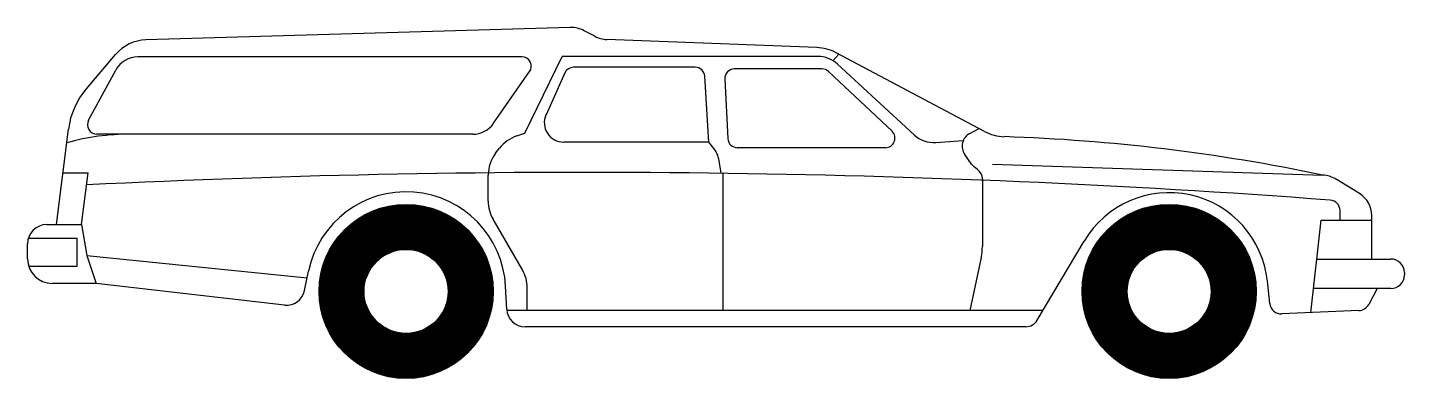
# Model space of a CAD drawing. Extents: x -192 to 0, y 0 to 49.
import ezdxf

# ---------------------------------------------------------------- set-up
doc = ezdxf.new("R2010")
doc.units = 0
doc.layers.add('LAYER01', color=7, linetype='CONTINUOUS')

msp = doc.modelspace()

# ---------------------------------------------------------------- linework, layer by layer
at = {"layer": 'LAYER01', "color": 7, "linetype": 'CONTINUOUS'}
for p, q in [((-116.39, 48.98), (-175.58, 47.25)), ((-112.97, 47.76), (-114.44, 48.52)), ((-81.99, 46.19), (-111.28, 47.31)), ((-183.9, 40.43), (-179.83, 45.21)), ((-123.13, 44.88), (-176.7, 44.88)), ((-122.72, 34.22), (-117.51, 44.95)), ((-81.86, 44.95), (-117.51, 44.95)), ((-78.92, 45.26), (-79.75, 44.35)), ((-58.57, 34.47), (-79.3, 45.46)), ((-183.59, 36.03), (-179.8, 43.03)), ((-127.08, 35.61), (-122.05, 42.82)), ((-117.15, 42.64), (-119.77, 36.8)), ((-98.96, 43.43), (-115.93, 43.43)), ((-81.27, 43.19), (-93.5, 43.19)), ((-71.49, 34.52), (-80.36, 42.83)), ((-79.12, 43.88), (-68.4, 33.99)), ((-97.07, 32.97), (-97.63, 42.18)), ((-94.84, 41.79), (-94.41, 33.48)), ((-188.05, 21.48), (-186.39, 34.77)), ((-60.64, 34.18), (-59.33, 34.87)), ((-129.97, 34.1), (-182.44, 34.1)), ((-123.86, 33.84), (-122.72, 34.22)), ((-97.07, 32.97), (-117.3, 32.97)), ((-96.5, 32.3), (-97.07, 32.97)), ((-65.38, 32.93), (-61.55, 33.19)), ((-126.8, 31.43), (-126.26, 32.14)), ((-72.41, 32.21), (-93.08, 32.21)), ((-60.4, 29.91), (-61.35, 31.27)), ((-95.31, 28.64), (-95.61, 30.37)), ((-59.55, 29.17), (-60.04, 29.54)), ((-57.48, 29.89), (-11.39, 28.38)), ((-187.15, 28.7), (-183.66, 28.7)), ((-184.57, 21.48), (-183.66, 28.7)), ((-127.83, 24.73), (-127.83, 28.39)), ((-95.07, 9.47), (-95.07, 28.63)), ((-58.89, 27.83), (-58.89, 18.44)), ((-6.27, 25.8), (-9.63, 27.86)), ((-9, 23.43), (-9, 22.11)), ((-189.41, 21.48), (-184.57, 21.48)), ((-184.57, 21.48), (-183.83, 17.14)), ((-123.06, 15.15), (-127.16, 22.23)), ((-13.04, 9.18), (-11.61, 22.11)), ((-11.61, 22.11), (-4.56, 22.11)), ((-4.56, 16.67), (-4.56, 22.74)), ((-185.17, 19.54), (-192, 19.54)), ((-185.17, 15.65), (-185.17, 19.54)), ((-192.11, 16.68), (-192.11, 18.79)), ((-51.23, 8.13), (-44.67, 19.18)), ((-191.95, 15.65), (-185.17, 15.65)), ((-183.83, 17.14), (-182.55, 13.25)), ((-183.83, 17.14), (-153.09, 14.04)), ((-59.06, 16.86), (-60.65, 9.47)), ((-12.22, 16.67), (-1.9, 16.67)), ((-153.46, 12.26), (-152.9, 14.96)), ((-18.8, 10.46), (-19.12, 13.59)), ((0, 14.77), (0, 14.45)), ((-182.55, 13.25), (-188.68, 13.25)), ((-156.25, 10.24), (-182.55, 13.25)), ((-125.25, 9.64), (-125.42, 12.86)), ((-122.39, 9.46), (-122.39, 12.65)), ((-1.9, 12.55), (-12.67, 12.55)), ((-3.79, 12.55), (-4.98, 10.33)), ((-50.43, 9.47), (-125.24, 9.47)), ((-6.37, 9.47), (-17.11, 9.01)), ((-52.82, 7.22), (-122.7, 7.22))]:
    msp.add_line(p, q, dxfattribs=at)
at = {"layer": 'LAYER01', "color": 7, "linetype": 'CONTINUOUS', "const_width": 6.29}
for points in [[(-130.29, 12.15, -1), (-148.3, 12.15, -1)], [(-23.82, 12.15, -1), (-41.83, 12.15, -1)]]:
    msp.add_lwpolyline(points, format="xyb", close=True, dxfattribs=at)
at = {"layer": 'LAYER01', "color": 7, "linetype": 'CONTINUOUS'}
for centre, radius in [((-139.29, 12.15), 12.15), ((-32.83, 12.15), 12.15), ((-139.29, 12.15), 5.86), ((-32.83, 12.15), 5.86)]:
    msp.add_circle(centre, radius, dxfattribs=at)
for centre, radius, start, end in [((-116.27, 45.02), 3.96, 62.3638, 91.6689), ((-175.41, 41.45), 5.8, 91.6689, 139.6237), ((-111.13, 51.26), 3.96, 242.3638, 267.8088), ((-82.23, 39.93), 6.26, 62.0596, 87.8088), ((-176.7, 41.35), 3.53, 90, 151.5471), ((-123.13, 43.57), 1.31, 325.1395, 90), ((-81.86, 40.91), 4.04, 47.331, 90), ((-115.93, 42.1), 1.33, 90, 155.8302), ((-98.96, 42.1), 1.33, 3.4961, 90), ((-93.5, 41.86), 1.33, 90, 182.9413), ((-81.27, 41.86), 1.33, 46.8595, 90), ((-175.67, 33.43), 10.81, 139.6237, 172.8721), ((-117.3, 35.69), 2.71, 155.8302, 270), ((-182.44, 35.41), 1.31, 151.5471, 270), ((-129.97, 37.62), 3.53, 270, 325.1395), ((-177.76, 0.76), 33.34, 90, 105.4218), ((-122.3, 29.1), 4.99, 108.2448, 142.538), ((-93.08, 33.54), 1.33, 182.9413, 270), ((-72.41, 33.54), 1.33, 270, 46.8595), ((-65.66, 36.96), 4.04, 227.331, 273.8769), ((-59.71, 32.42), 2, 117.7054, 214.9136), ((-55.64, 40), 6.26, 242.0596, 268.0884), ((-64.47, -224.51), 258.4, 78.1541, 88.0884), ((-122.84, 28.39), 4.99, 142.538, 180), ((-99.59, 29.69), 4.04, 9.617, 40.1126), ((-59.02, 30.88), 1.68, 214.9136, 232.6061), ((-60.57, 27.83), 1.68, 360, 52.6061), ((-114.05, -1363.51), 1392.27, 85.7285, 92.87456), ((-11.5, 24.79), 3.59, 58.5231, 88.1214), ((-139.29, 12.15), 13.9, 2.9469, 168.309), ((-32.83, 12.15), 13.78, 5.9959, 149.3264), ((-8.15, 22.74), 3.59, 360, 58.5231), ((-122.84, 24.73), 4.99, 180, 210.0286), ((-10.46, 23.43), 1.47, 360, 85.7285), ((-189.41, 18.79), 2.69, 90, 180), ((-66.39, 18.44), 7.5, 347.8701, 360), ((-188.68, 16.68), 3.42, 180, 270), ((-1.9, 14.77), 1.9, 360, 90), ((-127.38, 12.65), 4.99, 360, 30.0286), ((-1.9, 14.45), 1.9, 270, 360), ((-155.96, 12.78), 2.55, 263.466, 348.309), ((-122.7, 9.77), 2.55, 182.9469, 270), ((-17.18, 10.63), 1.63, 185.9959, 272.453), ((-6.44, 11.12), 1.65, 272.453, 331.7014), ((-52.82, 9.07), 1.85, 270, 329.3264)]:
    msp.add_arc(centre, radius, start, end, dxfattribs=at)

doc.saveas('drawing.dxf')
